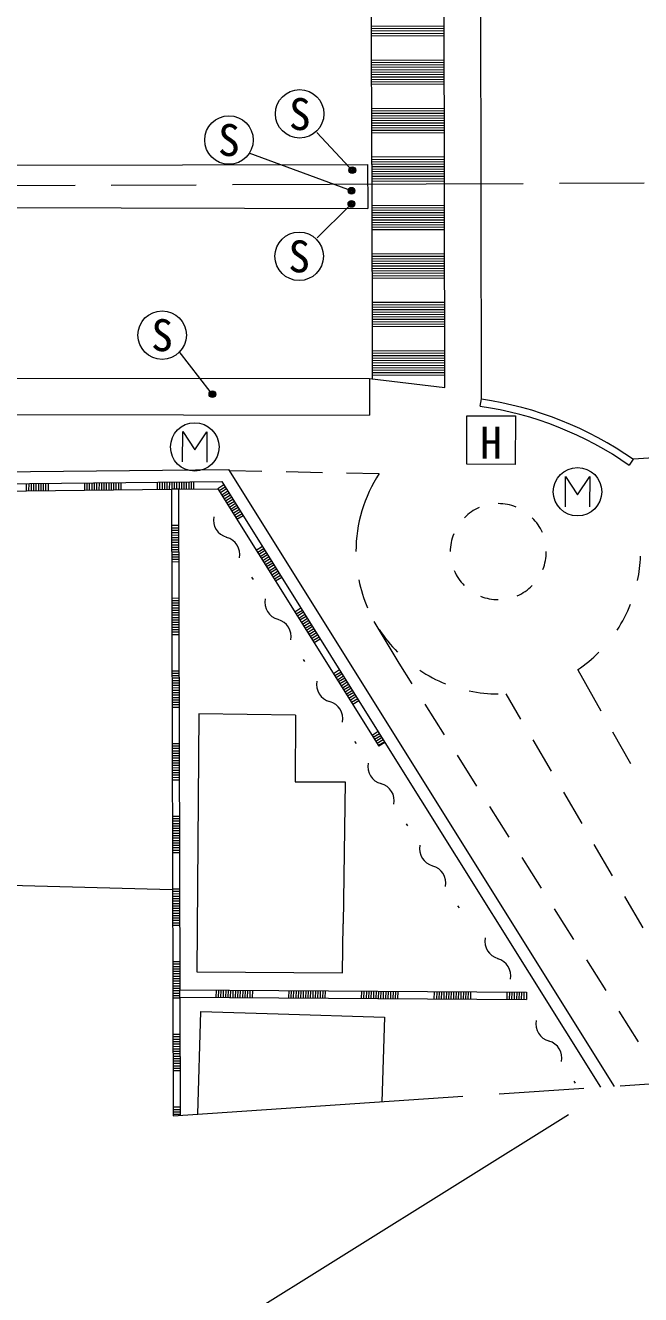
# Model space of a CAD drawing. Units: millimetres, scale not verified. Extents: x 40000 to 680000, y 20000 to 380000.
# Drawn here: x 291936 to 317339, y 239151 to 291596 of the extents above; entities that cross this region are included whole.
import ezdxf
from ezdxf.enums import TextEntityAlignment as Align

# ---------------------------------------------------------------- set-up
doc = ezdxf.new("R2010")
doc.units = ezdxf.units.MM
doc.header["$LTSCALE"] = 1000
doc.linetypes.add('CHAIN', pattern=[18.5, 12, -1.5, 3.5, -1.5])
for name, color, linetype, lineweight in [('M-BGD', 7, 'Continuous', 13), ('M-BGD-EXST', 7, 'Continuous', 13), ('M-BMK', 2, 'CHAIN', 13), ('M-STR-HTXT', 7, 'Continuous', 13), ('M-STR-STRC', 7, 'Continuous', 13), ('M-STR-STRD', 7, 'Continuous', 13)]:
    doc.layers.add(name, color=color, linetype=linetype, lineweight=lineweight)
doc.styles.add('ＭＳ ゴシック', font='')
doc.styles.get('ＭＳ ゴシック').set_extended_font_data('MS Gothic')

msp = doc.modelspace()

# ---------------------------------------------------------------- linework, layer by layer
at = {"layer": 'M-BGD'}
for p, q in [((286301, 277031), (306148, 276999)), ((306148, 276999), (306143, 275497)), ((306148, 276999), (309261, 276638)), ((310720, 275863), (310771, 276163)), ((286296, 275529), (306143, 275497)), ((264348, 272874), (300318, 273252)), ((300318, 273252), (316250, 247757)), ((316881, 273420), (317052, 273670)), ((264346, 272373), (300046, 272752)), ((297392, 272420), (297392, 272720)), ((297492, 272420), (297493, 272720)), ((297592, 272419), (297593, 272720)), ((297692, 272429), (297693, 272729)), ((297792, 272429), (297793, 272729)), ((297892, 272428), (297893, 272729)), ((297992, 272428), (297993, 272728)), ((298092, 272428), (298093, 272728)), ((298193, 272427), (298194, 272728)), ((298293, 272427), (298294, 272728)), ((298393, 272437), (298394, 272737)), ((298493, 272436), (298494, 272737)), ((298593, 272436), (298594, 272737)), ((298693, 272436), (298694, 272736)), ((298793, 272436), (298794, 272736)), ((298894, 272435), (298895, 272736)), ((300046, 272752), (306782, 261966)), ((300358, 273202), (301697, 273176)), ((302697, 273156), (304197, 273127)), ((305197, 273108), (306536, 273082)), ((264355, 272073), (297962, 272428)), ((291984, 272367), (291985, 272667)), ((292084, 272366), (292085, 272667)), ((292184, 272366), (292185, 272667)), ((292284, 272366), (292285, 272666)), ((292385, 272366), (292385, 272666)), ((292485, 272365), (292486, 272666)), ((292585, 272375), (292586, 272675)), ((292685, 272375), (292686, 272675)), ((292785, 272374), (292786, 272675)), ((292885, 272374), (292886, 272674)), ((294387, 272389), (294388, 272690)), ((294487, 272389), (294488, 272689)), ((294588, 272389), (294589, 272689)), ((294688, 272388), (294689, 272689)), ((294788, 272398), (294789, 272698)), ((294888, 272398), (294889, 272698)), ((294988, 272397), (294989, 272698)), ((295088, 272397), (295089, 272698)), ((295188, 272397), (295189, 272697)), ((295289, 272396), (295290, 272697)), ((295389, 272396), (295390, 272697)), ((295489, 272406), (295490, 272706)), ((295589, 272406), (295590, 272706)), ((295689, 272405), (295690, 272706)), ((295789, 272405), (295790, 272705)), ((295889, 272405), (295890, 272705)), ((297962, 272428), (298031, 246543)), ((298263, 272427), (297962, 272428)), ((298263, 272427), (299885, 272452)), ((298263, 272427), (298318, 251749)), ((300136, 272612), (299885, 272452)), ((299885, 272452), (306531, 261807)), ((300186, 272521), (299935, 272362)), ((300245, 272441), (299985, 272282)), ((300295, 272351), (300044, 272191)), ((300345, 272270), (300094, 272111)), ((300405, 272180), (300144, 272021)), ((300455, 272100), (300204, 271940)), ((300504, 272010), (300254, 271850)), ((300564, 271929), (300303, 271770)), ((300614, 271839), (300363, 271680)), ((300664, 271759), (300413, 271599)), ((300724, 271678), (300463, 271519)), ((300774, 271588), (300513, 271429)), ((300823, 271508), (300572, 271348)), ((300883, 271418), (300622, 271258)), ((300933, 271337), (300672, 271178)), ((298268, 270825), (297967, 270826)), ((298267, 270725), (297967, 270726)), ((298267, 270625), (297967, 270626)), ((298268, 270925), (297968, 270926)), ((298266, 270224), (297965, 270225)), ((298265, 270124), (297965, 270125)), ((298267, 270525), (297966, 270526)), ((298266, 270424), (297966, 270425)), ((298266, 270324), (297966, 270325)), ((298265, 269924), (297964, 269925)), ((298265, 269824), (297964, 269825)), ((298264, 269724), (297964, 269724)), ((298264, 269623), (297964, 269624)), ((298265, 270024), (297965, 270025)), ((301730, 270063), (301469, 269904)), ((301780, 269973), (301529, 269813)), ((301830, 269893), (301579, 269733)), ((301889, 269802), (301629, 269643)), ((301939, 269722), (301688, 269563)), ((301989, 269632), (301738, 269472)), ((298264, 269523), (297963, 269524)), ((298263, 269423), (297963, 269424)), ((302049, 269551), (301788, 269392)), ((302099, 269461), (301848, 269302)), ((302148, 269381), (301898, 269221)), ((302208, 269301), (301947, 269141)), ((302258, 269210), (302007, 269051)), ((302308, 269130), (302057, 268971)), ((301275, 268793), (301335, 268702)), ((302368, 269040), (302107, 268880)), ((302418, 268959), (302167, 268800)), ((302467, 268869), (302216, 268710)), ((302527, 268789), (302266, 268629)), ((298268, 267621), (297967, 267622)), ((298269, 267921), (297968, 267922)), ((298268, 267821), (297968, 267822)), ((298268, 267721), (297968, 267722)), ((298277, 267520), (297977, 267521)), ((303314, 267515), (303063, 267355)), ((298276, 267020), (297975, 267021)), ((298277, 267320), (297976, 267321)), ((298276, 267220), (297976, 267221)), ((298276, 267120), (297976, 267121)), ((298277, 267420), (297977, 267421)), ((303374, 267424), (303113, 267265)), ((303424, 267344), (303173, 267185)), ((303474, 267254), (303223, 267094)), ((303533, 267174), (303273, 267014)), ((303583, 267083), (303332, 266924)), ((303633, 267003), (303382, 266844)), ((307363, 265249), (306337, 266964)), ((298275, 266719), (297974, 266720)), ((298275, 266619), (297974, 266620)), ((298274, 266519), (297974, 266520)), ((298275, 266920), (297975, 266921)), ((298275, 266820), (297975, 266820)), ((303693, 266923), (303432, 266763)), ((303743, 266832), (303492, 266673)), ((303792, 266752), (303542, 266593)), ((303852, 266662), (303591, 266502)), ((303902, 266582), (303651, 266422)), ((303952, 266491), (303701, 266332)), ((298274, 266419), (297973, 266420)), ((304012, 266411), (303751, 266252)), ((304061, 266321), (303811, 266161)), ((304111, 266240), (303860, 266081)), ((303408, 265391), (303457, 265311)), ((298279, 264917), (297979, 264918)), ((304908, 264966), (304658, 264807)), ((304968, 264876), (304707, 264716)), ((307904, 264393), (307363, 265249)), ((314742, 264965), (315695, 263272)), ((298278, 264416), (297977, 264417)), ((298279, 264817), (297978, 264818)), ((298279, 264717), (297978, 264718)), ((298278, 264617), (297978, 264617)), ((298278, 264516), (297978, 264517)), ((305018, 264796), (304767, 264636)), ((305068, 264705), (304817, 264546)), ((305128, 264625), (304867, 264466)), ((305177, 264545), (304917, 264385)), ((305227, 264454), (304976, 264295)), ((305287, 264374), (305026, 264215)), ((298277, 264116), (297976, 264117)), ((298277, 264316), (297977, 264317)), ((298277, 264216), (297977, 264217)), ((298286, 263815), (297985, 263816)), ((298286, 264016), (297986, 264017)), ((298286, 263916), (297986, 263916)), ((305337, 264284), (305076, 264125)), ((305387, 264204), (305136, 264044)), ((305436, 264113), (305186, 263954)), ((305496, 264033), (305235, 263874)), ((305546, 263943), (305295, 263783)), ((305596, 263863), (305345, 263703)), ((311775, 263973), (312383, 262934)), ((298285, 263515), (297984, 263516)), ((298284, 263415), (297984, 263416)), ((298285, 263715), (297985, 263716)), ((298285, 263615), (297985, 263616)), ((305656, 263772), (305395, 263613)), ((305705, 263692), (305455, 263533)), ((309240, 262280), (308438, 263548)), ((299095, 263152), (299021, 252488)), ((303090, 263099), (299095, 263152)), ((303090, 263099), (303071, 260346)), ((303090, 263099), (303071, 260346)), ((306503, 262418), (306252, 262258)), ((306552, 262327), (306302, 262168)), ((306612, 262247), (306351, 262088)), ((316185, 262401), (316921, 261094)), ((298290, 261913), (297989, 261914)), ((298289, 261813), (297989, 261814)), ((298289, 261713), (297989, 261713)), ((305530, 262000), (305590, 261920)), ((306662, 262167), (306411, 262007)), ((306712, 262077), (306461, 261917)), ((306772, 261996), (306511, 261837)), ((306782, 261966), (306531, 261807)), ((306782, 261966), (315679, 247729)), ((312887, 262071), (313645, 260776)), ((298288, 261312), (297987, 261313)), ((298288, 261212), (297987, 261213)), ((298289, 261612), (297988, 261613)), ((298289, 261512), (297988, 261513)), ((298288, 261412), (297988, 261413)), ((310576, 260167), (309775, 261435)), ((298287, 260911), (297986, 260912)), ((298286, 260811), (297986, 260812)), ((298286, 260711), (297986, 260712)), ((298287, 261112), (297987, 261113)), ((298287, 261012), (297987, 261013)), ((298286, 260611), (297985, 260612)), ((298295, 260511), (297995, 260512)), ((298295, 260411), (297995, 260412)), ((303071, 260346), (305144, 260339)), ((305144, 260339), (305056, 254471)), ((314149, 259912), (314907, 258618)), ((311913, 258054), (311111, 259322)), ((298290, 258909), (297990, 258910)), ((298300, 258708), (297999, 258709)), ((298299, 258608), (297999, 258609)), ((298300, 258809), (298000, 258809)), ((307662, 258609), (307712, 258519)), ((298298, 258108), (297997, 258109)), ((298299, 258408), (297998, 258409)), ((298298, 258308), (297998, 258309)), ((298298, 258208), (297998, 258209)), ((298299, 258508), (297999, 258509)), ((298297, 257707), (297996, 257708)), ((298296, 257607), (297996, 257608)), ((298296, 257507), (297996, 257508)), ((298298, 258007), (297997, 258008)), ((298297, 257907), (297997, 257908)), ((298297, 257807), (297997, 257808)), ((315411, 257754), (316169, 256460)), ((298296, 257407), (297995, 257408)), ((313249, 255941), (312447, 257209)), ((278946, 256426), (298000, 255885)), ((298300, 255504), (297999, 255505)), ((298301, 255804), (298000, 255805)), ((298300, 255704), (298000, 255705)), ((298300, 255604), (298000, 255605)), ((298301, 255905), (298001, 255905)), ((316673, 255596), (317431, 254301)), ((298299, 255404), (297999, 255405)), ((298308, 254903), (298007, 254904)), ((298309, 255204), (298008, 255205)), ((298308, 255103), (298008, 255104)), ((298308, 255003), (298008, 255004)), ((298309, 255304), (298009, 255305)), ((309784, 255218), (309844, 255127)), ((314585, 253828), (313783, 255096)), ((298307, 254603), (298006, 254604)), ((298307, 254503), (298006, 254504)), ((298306, 254402), (298006, 254403)), ((298308, 254803), (298007, 254804)), ((298307, 254703), (298007, 254704)), ((305029, 252449), (305056, 254471)), ((298312, 252900), (298011, 252901)), ((298311, 252800), (298011, 252801)), ((315921, 251715), (315119, 252983)), ((298310, 252300), (298009, 252301)), ((298311, 252600), (298010, 252601)), ((298310, 252500), (298010, 252501)), ((298310, 252400), (298010, 252401)), ((298311, 252700), (298011, 252701)), ((299021, 252488), (305029, 252449)), ((298309, 251999), (298008, 252000)), ((298309, 252199), (298009, 252200)), ((298309, 252099), (298009, 252100)), ((298318, 251899), (298018, 251900)), ((298318, 251799), (298018, 251800)), ((298307, 251448), (298318, 251749)), ((298318, 251749), (312627, 251644)), ((298317, 251398), (298016, 251399)), ((298318, 251699), (298017, 251700)), ((298317, 251599), (298017, 251600)), ((298317, 251498), (298017, 251499)), ((298317, 251448), (312626, 251343)), ((298317, 251448), (298332, 246562)), ((299809, 251434), (299820, 251734)), ((299909, 251433), (299920, 251734)), ((300009, 251433), (300020, 251733)), ((300109, 251433), (300120, 251733)), ((300210, 251432), (300221, 251733)), ((300310, 251432), (300321, 251733)), ((300410, 251432), (300421, 251732)), ((300510, 251432), (300521, 251732)), ((300610, 251431), (300621, 251732)), ((300710, 251431), (300721, 251731)), ((300810, 251421), (300821, 251721)), ((300910, 251420), (300921, 251721)), ((301011, 251420), (301022, 251720)), ((301111, 251420), (301122, 251720)), ((301211, 251419), (301222, 251720)), ((301311, 251419), (301322, 251719)), ((302813, 251414), (302824, 251715)), ((302913, 251414), (302924, 251714)), ((303013, 251414), (303024, 251714)), ((303113, 251413), (303124, 251714)), ((303214, 251403), (303225, 251703)), ((303314, 251403), (303325, 251703)), ((303414, 251402), (303425, 251703)), ((303514, 251402), (303525, 251702)), ((303614, 251402), (303625, 251702)), ((303714, 251401), (303725, 251702)), ((303814, 251401), (303825, 251702)), ((303915, 251401), (303925, 251701)), ((304015, 251400), (304026, 251701)), ((304115, 251400), (304126, 251701)), ((304215, 251400), (304226, 251700)), ((304315, 251400), (304326, 251700)), ((305817, 251385), (305828, 251685)), ((305917, 251385), (305928, 251685)), ((306017, 251384), (306028, 251685)), ((306117, 251384), (306128, 251684)), ((306218, 251384), (306229, 251684)), ((306318, 251383), (306329, 251684)), ((306418, 251383), (306429, 251683)), ((306518, 251383), (306529, 251683)), ((306618, 251382), (306629, 251683)), ((306718, 251382), (306729, 251682)), ((306818, 251382), (306829, 251682)), ((306919, 251381), (306929, 251682)), ((307019, 251381), (307030, 251681)), ((307119, 251381), (307130, 251681)), ((307219, 251380), (307230, 251681)), ((307319, 251380), (307330, 251680)), ((308821, 251365), (308832, 251666)), ((308921, 251365), (308932, 251665)), ((309021, 251365), (309032, 251665)), ((309121, 251364), (309132, 251665)), ((309222, 251364), (309233, 251664)), ((309322, 251364), (309333, 251664)), ((309422, 251363), (309433, 251664)), ((309522, 251363), (309533, 251664)), ((309622, 251363), (309633, 251663)), ((309722, 251363), (309733, 251663)), ((309822, 251362), (309833, 251663)), ((309923, 251362), (309934, 251662)), ((310023, 251362), (310034, 251662)), ((310123, 251361), (310134, 251662)), ((310223, 251361), (310234, 251661)), ((310323, 251351), (310334, 251651)), ((311825, 251346), (311836, 251646)), ((311925, 251346), (311936, 251646)), ((312025, 251345), (312036, 251646)), ((312126, 251345), (312136, 251645)), ((312226, 251345), (312237, 251645)), ((312326, 251344), (312337, 251645)), ((312426, 251344), (312437, 251644)), ((312526, 251344), (312537, 251644)), ((312627, 251644), (312626, 251343)), ((299053, 246610), (299186, 250845)), ((299186, 250845), (302370, 250755)), ((302370, 250755), (306766, 250611)), ((317257, 249602), (316456, 250870)), ((306766, 250611), (306655, 247116)), ((298322, 249796), (298021, 249797)), ((298322, 249696), (298021, 249697)), ((298322, 249896), (298022, 249897)), ((298321, 249496), (298020, 249497)), ((298321, 249396), (298020, 249397)), ((298320, 249295), (298020, 249296)), ((298320, 249195), (298020, 249196)), ((298321, 249596), (298021, 249597)), ((298319, 248795), (298018, 248796)), ((298318, 248695), (298018, 248696)), ((298318, 248595), (298018, 248595)), ((298320, 249095), (298019, 249096)), ((298319, 248995), (298019, 248996)), ((298319, 248895), (298019, 248896)), ((298318, 248494), (298017, 248495)), ((298327, 248394), (298027, 248395)), ((314578, 247973), (314638, 247882)), ((298323, 246892), (298022, 246893)), ((298322, 246792), (298022, 246793)), ((298332, 246592), (298031, 246593)), ((298332, 246692), (298032, 246693))]:
    msp.add_line(p, q, dxfattribs=at)
for centre, radius, start, end in [((308673, 261710), 14590, 54.9821, 81.7617), ((308673, 261710), 14289, 54.9821, 81.7617), ((311463, 269852), 5878, 146.7184, 180), ((311463, 269852), 1983, 113.2709, 134.9756), ((311463, 269852), 1983, 68.2953, 90), ((300422, 271149), 721, 168.4761, 255.6817), ((311463, 269852), 1983, 23.2709, 44.9756), ((300067, 269738), 721, 348.4761, 75.6817), ((311463, 269852), 1983, 158.2953, 180), ((311463, 269852), 1983, 338.2953, 360), ((311463, 269852), 5878, 348.2321, 358.1634), ((311463, 269852), 1983, 203.2709, 224.9756), ((311463, 269852), 5878, 191.5029, 203.2709), ((311463, 269852), 1983, 248.2953, 270), ((311463, 269852), 1983, 293.2709, 314.9756), ((302544, 267757), 721, 168.4761, 255.6817), ((311463, 269852), 5878, 326.5274, 338.2953), ((302189, 266347), 721, 348.4761, 75.6817), ((311463, 269852), 5878, 213.2077, 224.9756), ((311463, 269852), 5878, 303.8725, 314.9756), ((311463, 269852), 5878, 236.5274, 248.2953), ((304676, 264356), 721, 168.4761, 255.6817), ((311463, 269852), 5878, 258.2321, 270), ((304321, 262955), 721, 348.4761, 75.6817), ((306798, 260965), 721, 168.4761, 255.6817), ((306444, 259564), 721, 348.4761, 75.6817), ((308931, 257574), 721, 168.4761, 255.6817), ((308576, 256163), 721, 348.4761, 75.6817), ((311632, 253740), 721, 168.1482, 255.3538), ((311257, 252329), 721, 348.1482, 75.3538), ((313735, 250329), 721, 168.1482, 255.3538), ((313370, 248928), 721, 348.1482, 75.3538)]:
    msp.add_arc(centre, radius, start, end, dxfattribs=at)
at = {"layer": 'M-BGD-EXST'}
for p, q in [((298426, 273558), (298430, 274810)), ((298430, 274810), (298929, 274057)), ((298929, 274057), (299432, 274807)), ((299432, 274807), (299428, 273555)), ((314232, 271706), (314236, 272958)), ((314236, 272958), (314734, 272205)), ((314734, 272205), (315238, 272955)), ((315238, 272955), (315234, 271703))]:
    msp.add_line(p, q, dxfattribs=at)
for centre in [(298929, 274178), (314735, 272325)]:
    msp.add_circle(centre, 1001, dxfattribs=at)
at = {"layer": 'M-BMK'}
for p, q in [((263484, 284863), (324108, 285113)), ((298031, 246543), (329611, 248657))]:
    msp.add_line(p, q, dxfattribs=at)
at = {"layer": 'M-STR-HTXT'}
msp.add_line((314364, 246581), (286491, 229175), dxfattribs=at)
at = {"layer": 'M-STR-STRC'}
for p, q in [((310771, 276163), (310735, 293357)), ((309261, 276638), (309232, 292851)), ((306236, 285851), (306226, 292269)), ((306224, 291568), (309228, 291579)), ((306232, 291168), (309236, 291178)), ((306233, 291468), (309237, 291479)), ((306233, 291368), (309237, 291379)), ((306233, 291268), (309237, 291279)), ((306229, 290166), (309233, 290177)), ((306229, 290066), (309233, 290077)), ((306228, 289866), (309232, 289877)), ((306228, 289766), (309232, 289776)), ((306228, 289666), (309232, 289676)), ((306229, 289966), (309233, 289977)), ((306237, 289566), (309241, 289576)), ((306236, 289265), (309241, 289276)), ((306236, 289165), (309240, 289176)), ((306237, 289465), (309241, 289476)), ((306237, 289365), (309241, 289376)), ((306232, 287963), (309236, 287974)), ((306233, 288164), (309237, 288174)), ((306233, 288064), (309237, 288074)), ((306232, 287863), (309236, 287874)), ((306232, 287763), (309236, 287774)), ((306241, 287663), (309245, 287674)), ((306241, 287563), (309245, 287573)), ((306241, 287463), (309245, 287473)), ((305324, 285723), (303967, 287169)), ((306240, 287363), (309245, 287373)), ((306240, 287262), (309244, 287273)), ((306240, 287162), (309244, 287173)), ((305251, 284812), (301170, 286317)), ((306236, 286061), (309240, 286071)), ((306236, 285961), (309240, 285971)), ((306236, 285861), (309240, 285871)), ((306236, 285851), (306258, 276988)), ((306237, 286161), (309241, 286172)), ((305394, 285573), (305464, 285653)), ((306244, 285460), (309249, 285471)), ((306244, 285360), (309248, 285370)), ((306245, 285760), (309250, 285771)), ((306245, 285660), (309249, 285671)), ((306245, 285560), (309249, 285571)), ((305361, 284732), (305431, 284802)), ((306244, 285260), (309248, 285270)), ((306244, 285160), (309248, 285170)), ((305289, 284111), (303983, 282823)), ((305359, 284181), (305430, 284251)), ((306240, 284158), (309244, 284169)), ((306240, 284058), (309244, 284069)), ((306240, 283958), (309244, 283969)), ((306249, 283858), (309254, 283868)), ((306249, 283758), (309253, 283768)), ((306248, 283557), (309253, 283568)), ((306248, 283457), (309252, 283468)), ((306248, 283357), (309252, 283368)), ((306248, 283257), (309252, 283268)), ((306249, 283657), (309253, 283668)), ((306247, 283157), (309251, 283167)), ((306244, 282155), (309248, 282166)), ((306253, 281955), (309258, 281966)), ((306253, 281855), (309257, 281866)), ((306253, 281755), (309257, 281765)), ((306253, 281655), (309257, 281665)), ((306254, 282055), (309248, 282066)), ((306251, 281254), (309255, 281265)), ((306251, 281154), (309255, 281165)), ((306252, 281555), (309256, 281565)), ((306252, 281454), (309256, 281465)), ((306252, 281354), (309256, 281365)), ((306258, 280153), (309252, 280163)), ((306258, 280053), (309262, 280063)), ((306256, 279652), (309260, 279663)), ((306256, 279552), (309260, 279562)), ((306257, 279952), (309261, 279963)), ((306257, 279852), (309261, 279863)), ((306257, 279752), (309261, 279763)), ((306255, 279352), (309259, 279362)), ((306255, 279251), (309259, 279262)), ((306255, 279151), (309259, 279162)), ((306256, 279452), (309260, 279462)), ((299567, 276469), (298291, 278115)), ((306261, 278050), (309265, 278060)), ((306262, 278150), (309266, 278161)), ((306259, 277449), (309263, 277460)), ((306260, 277749), (309264, 277760)), ((306260, 277649), (309264, 277660)), ((306260, 277549), (309264, 277560)), ((306261, 277950), (309265, 277960)), ((306261, 277850), (309265, 277860)), ((306258, 277149), (309263, 277159)), ((306259, 277349), (309263, 277359)), ((306259, 277249), (309263, 277259)), ((299627, 276318), (299697, 276388)), ((310162, 273461), (310168, 275464)), ((310168, 275464), (312171, 275458)), ((312171, 275458), (312165, 273455)), ((335551, 274904), (317052, 273670)), ((312165, 273455), (310162, 273461))]:
    msp.add_line(p, q, dxfattribs=at)
for centre, radius in [((303258, 287943), 1001), ((300341, 286860), 1001), ((305434, 285613), 140), ((305434, 285613), 110), ((305434, 285613), 80.1), ((305434, 285613), 50.1), ((305434, 285613), 20), ((305401, 284762), 140), ((305401, 284762), 110), ((305401, 284762), 80.1), ((305401, 284762), 50.1), ((305401, 284762), 20), ((305399, 284221), 140), ((305399, 284221), 110), ((305399, 284221), 80.1), ((305399, 284221), 50.1), ((305399, 284221), 20), ((303240, 282055), 1001), ((297582, 278798), 1001), ((299657, 276358), 140), ((299657, 276358), 110), ((299657, 276358), 80.1), ((299657, 276358), 50.1), ((299657, 276358), 20)]:
    msp.add_circle(centre, radius, dxfattribs=at)
at = {"layer": 'M-STR-STRD'}
for p, q in [((61100, 285328), (306065, 285851)), ((306065, 285851), (306080, 284029)), ((287805, 284076), (306080, 284029))]:
    msp.add_line(p, q, dxfattribs=at)

# ---------------------------------------------------------------- texts
at = {"layer": 'M-STR-STRC', "style": 'ＭＳ ゴシック'}
for s, rotation, p in [('S', 359, (303269, 287932)), ('S', 359, (300341, 286859)), ('S', 359, (303242, 282052)), ('S', 359, (297582, 278795)), ('H', 359.82, (311161, 274350))]:
    msp.add_text(s, height=1320, rotation=rotation, dxfattribs=at).set_placement(p, align=Align.MIDDLE_CENTER)

doc.saveas('drawing.dxf')
